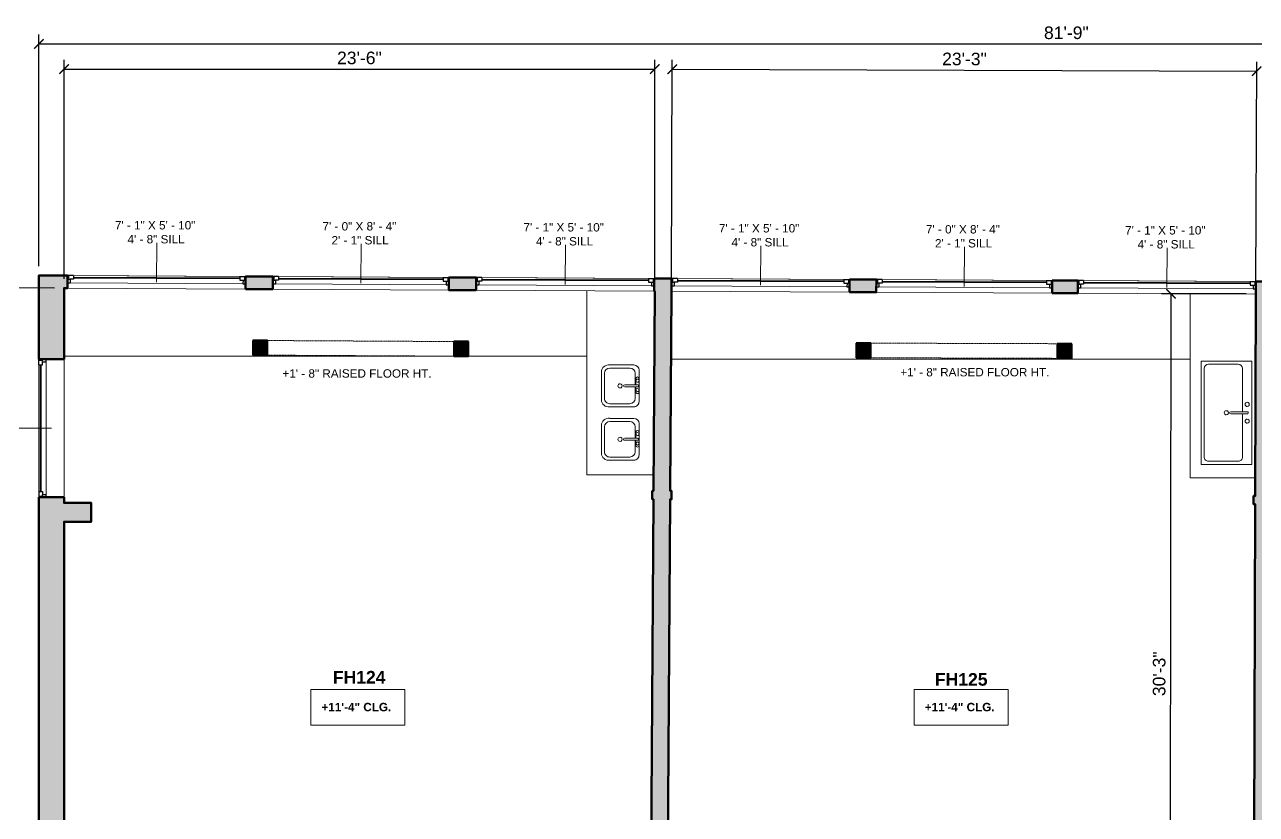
# Model space of a CAD drawing. Header units: inches. Extents: x -2078 to 106214, y -964 to 6385.
# Drawn here: x 83299 to 83887, y 4418 to 4795 of the extents above; entities that cross this region are included whole.
import ezdxf

# ---------------------------------------------------------------- set-up
doc = ezdxf.new("R2010")
doc.units = ezdxf.units.IN
doc.header["$MEASUREMENT"] = 0
doc.linetypes.add('HIDDEN2', pattern=[0.1875, 0.125, -0.0625])
for name, color, linetype, lineweight in [('A-ANNO', 2, 'Continuous', 5), ('A-ANNO-DIMS', 1, 'Continuous', 9), ('A-COLS', 3, 'Continuous', 9), ('A-DETAIL-3', 40, 'Continuous', 15), ('A-FIXT', 150, 'Continuous', 9), ('A-GLAZ', 2, 'Continuous', 30), ('A-HIDDEN', 2, 'HIDDEN2', 18), ('A-WALL', 3, 'Continuous', 40), ('A-WINDOWS', 2, 'Continuous', 18)]:
    doc.layers.add(name, color=color, linetype=linetype, lineweight=lineweight)
doc.layers.add('A-HATCH', color=9, linetype='Continuous')
doc.styles.add('Arial_1', font='arial.ttf', dxfattribs={"height": 0.0625})
doc.styles.add('Arial_B', font='arialbd.ttf', dxfattribs={"height": 4.5})
doc.styles.add('Arial_B_1', font='arialbd.ttf', dxfattribs={"height": 3})
doc.styles.add('JC', font='arial.ttf', dxfattribs={"height": 0.125})
doc.dimstyles.new('JC-DIMS', dxfattribs={"dimtxt": 0.125, "dimasz": 0.09375, "dimexe": 0.09375, "dimexo": 0.09375, "dimgap": 0.046875, "dimtad": 1, "dimdec": 1, "dimzin": 0, "dimdsep": 46, "dimlunit": 4, "dimtxsty": 'JC', "dimblk": 'ARCHTICK', "dimcen": 0.09, "dimclrd": 1, "dimclre": 1, "dimclrt": 256, "dimadec": 0, "dimazin": 0, "dimtfac": 1, "dimtdec": 1, "dimtofl": 0, "dimtmove": 1, "dimatfit": 3, "dimfxl": 1, "dimtolj": 1, "dimtzin": 0, "dimarcsym": 0})

# ---------------------------------------------------------------- blocks, each defined once
blk = doc.blocks.new('JC_COLUMN SQUARE - COLUMN - SQUARE-1493643-2ND FLOOR EXISTING MAIN FLOOR PLAN _FELDMAN HALL_')
at = {"layer": 'A-HATCH'}
blk.add_hatch(color=256, dxfattribs=at).paths.add_polyline_path([(3.5, -3.5), (3.5, 3.5), (-3.5, 3.5), (-3.5, -3.5)])
at = {"layer": 'A-COLS', "lineweight": 40}
for p, q in [((3.5, 3.5), (-3.5, 3.5)), ((-3.5, 3.5), (-3.5, -3.5)), ((3.5, -3.5), (3.5, 3.5)), ((-3.5, -3.5), (3.5, -3.5))]:
    blk.add_line(p, q, dxfattribs=at)
blk = doc.blocks.new('JC_FIXED WINDOW - MUNTIN - FIXED WINDOW-1516155-2ND FLOOR EXISTING MAIN FLOOR PLAN _FELDMAN HALL_')
at = {"layer": 'A-GLAZ'}
for p, q in [((-42.5, 3), (-42.5, -3)), ((-39.75, 3), (-42.5, 3)), ((-42, 3), (-42, 1.25)), ((-42, 1.25), (-41.25, 1.25)), ((-39.75, 1.25), (-41.25, 1.25)), ((-41.25, 1.25), (-41.25, -0.5)), ((-39.75, 3), (-39.75, 1.25)), ((39.75, 3), (42.5, 3)), ((39.75, 3), (39.75, 1.25)), ((39.75, 1.25), (42, 1.25)), ((41.25, 1.25), (41.25, -0.5)), ((42, 3), (42, 1.25)), ((42.5, 3), (42.5, -3)), ((-42.5, -0.5), (-41.25, -0.5)), ((41.25, -0.5), (42.5, -0.5))]:
    blk.add_line(p, q, dxfattribs=at)
at = {"layer": 'A-GLAZ', "lineweight": 9}
for p, q in [((39.75, 3), (-39.75, 3)), ((41.25, -0.5), (-41.25, -0.5))]:
    blk.add_line(p, q, dxfattribs=at)
at = {"layer": 'A-GLAZ', "lineweight": 40}
blk.add_line((-39.75, 2.125), (39.75, 2.125), dxfattribs=at)
at = {"layer": 'A-WINDOWS'}
for p, q in [((42.5, 3), (-42.5, 3)), ((-42.5, -3), (42.5, -3))]:
    blk.add_line(p, q, dxfattribs=at)
blk = doc.blocks.new('JC_FIXED WINDOW - MUNTIN - FIXED WINDOW-1516358-2ND FLOOR EXISTING MAIN FLOOR PLAN _FELDMAN HALL_')
at = {"layer": 'A-GLAZ'}
for p, q in [((-42, 3), (-42, -3)), ((-39.25, 3), (-42, 3)), ((-41.5, 3), (-41.5, 1.25)), ((-41.5, 1.25), (-40.75, 1.25)), ((-39.25, 1.25), (-40.75, 1.25)), ((-40.75, 1.25), (-40.75, -0.5)), ((-39.25, 3), (-39.25, 1.25)), ((39.25, 3), (42, 3)), ((39.25, 3), (39.25, 1.25)), ((39.25, 1.25), (41.5, 1.25)), ((40.75, 1.25), (40.75, -0.5)), ((41.5, 3), (41.5, 1.25)), ((42, 3), (42, -3)), ((-42, -0.5), (-40.75, -0.5)), ((40.75, -0.5), (42, -0.5))]:
    blk.add_line(p, q, dxfattribs=at)
at = {"layer": 'A-GLAZ', "lineweight": 9}
for p, q in [((39.25, 3), (-39.25, 3)), ((40.75, -0.5), (-40.75, -0.5))]:
    blk.add_line(p, q, dxfattribs=at)
at = {"layer": 'A-GLAZ', "lineweight": 40}
blk.add_line((-39.25, 2.125), (39.25, 2.125), dxfattribs=at)
at = {"layer": 'A-WINDOWS'}
for p, q in [((42, 3), (-42, 3)), ((-42, -3), (42, -3))]:
    blk.add_line(p, q, dxfattribs=at)
blk = doc.blocks.new('JC_FIXED WINDOW - MUNTIN - FIXED WINDOW-1516590-2ND FLOOR EXISTING MAIN FLOOR PLAN _FELDMAN HALL_')
at = {"layer": 'A-GLAZ'}
for p, q in [((-33, 6), (-33, -6)), ((-30.25, 6), (-33, 6)), ((-32.5, 6), (-32.5, 4.25)), ((-30.25, 6), (-30.25, 4.25)), ((30.25, 6), (33, 6)), ((30.25, 6), (30.25, 4.25)), ((32.5, 6), (32.5, 4.25)), ((33, 6), (33, -6)), ((-33, 2.5), (-31.75, 2.5)), ((-32.5, 4.25), (-31.75, 4.25)), ((-30.25, 4.25), (-31.75, 4.25)), ((-31.75, 4.25), (-31.75, 2.5)), ((30.25, 4.25), (32.5, 4.25)), ((31.75, 4.25), (31.75, 2.5)), ((31.75, 2.5), (33, 2.5))]:
    blk.add_line(p, q, dxfattribs=at)
at = {"layer": 'A-GLAZ', "lineweight": 9}
for p, q in [((30.25, 6), (-30.25, 6)), ((31.75, 2.5), (-31.75, 2.5))]:
    blk.add_line(p, q, dxfattribs=at)
at = {"layer": 'A-GLAZ', "lineweight": 40}
blk.add_line((-30.25, 5.12), (30.25, 5.12), dxfattribs=at)
at = {"layer": 'A-WINDOWS'}
for p, q in [((33, 6), (-33, 6)), ((-33, -6), (33, -6))]:
    blk.add_line(p, q, dxfattribs=at)
blk = doc.blocks.new('JC_VANITY SINK - VANITY SINK-1366814-2ND FLOOR EXISTING MAIN FLOOR PLAN _FELDMAN HALL_')
at = {"layer": 'A-FIXT'}
for p, q in [((8.12, 7.09), (-6.88, 7.09)), ((3.62, 7.09), (-2.88, 7.09)), ((0.12, 6.33), (0.12, 0.22)), ((1.12, 6.33), (1.12, 0.22)), ((-9.38, 4.59), (-9.38, -6.91)), ((-7.88, 2.72), (-7.88, -6.91)), ((0.12, 5.22), (-5.38, 5.22)), ((-2.88, 5.59), (0.12, 5.59)), ((1.12, 5.59), (3.62, 5.59)), ((6.62, 5.22), (1.12, 5.22)), ((9.12, -6.91), (9.12, 2.72)), ((10.62, -6.91), (10.62, 4.59)), ((-6.06, -10.91), (7.3, -10.91)), ((-5.38, -9.41), (6.62, -9.41))]:
    blk.add_line(p, q, dxfattribs=at)
for centre, radius, start, end in [((-6.88, 4.59), 2.5, 90, 180), ((-2.88, 6.34), 0.75, 90, 270), ((-1.88, 6.34), 0.75, 360, 180), ((-1.88, 6.34), 0.75, 180, 0), ((0.62, 6.33), 0.5, 360, 180), ((2.62, 6.34), 0.75, 360, 180), ((2.62, 6.34), 0.75, 180, 360), ((3.62, 6.34), 0.75, 270, 90), ((8.12, 4.59), 2.5, 360, 90), ((-5.38, 2.72), 2.5, 90, 180), ((0.62, 0.22), 0.5, 180, 0), ((6.62, 2.72), 2.5, 0, 90), ((0.62, -2), 1, 360, 180), ((0.62, -2), 1, 180, 0), ((-5.91, -7.4), 3.51, 171.85025, 267.54983), ((-5.38, -6.91), 2.5, 180, 270), ((6.62, -6.91), 2.5, 270, 0), ((7.15, -7.4), 3.51, 272.45017, 8.14975)]:
    blk.add_arc(centre, radius, start, end, dxfattribs=at)
blk = doc.blocks.new('JC_KITCHEN SINK - SINK-1550197-2ND FLOOR EXISTING MAIN FLOOR PLAN _FELDMAN HALL_')
at = {"layer": 'A-FIXT'}
for p, q in [((25.26, 12.22), (-24.03, 12.22)), ((-24.03, 12.22), (-24.03, -12.04)), ((25.26, -12.04), (25.26, 12.22)), ((0.12, 7.72), (-20.53, 7.72)), ((0.12, 9.97), (0.12, 2.09)), ((1.12, 9.97), (1.12, 2.09)), ((21.76, 7.72), (1.12, 7.72)), ((-22.53, 5.72), (-22.53, -8.54)), ((23.76, -8.54), (23.76, 5.72)), ((-20.53, -10.54), (21.76, -10.54)), ((-24.03, -12.04), (25.26, -12.04))]:
    blk.add_line(p, q, dxfattribs=at)
for centre, radius, start, end in [((-20.53, 5.72), 2, 90, 180), ((-3.38, 9.97), 1, 360, 180), ((-3.38, 9.97), 1, 180, 0), ((0.62, 9.97), 0.5, 360, 180), ((4.62, 9.97), 1, 360, 180), ((4.62, 9.97), 1, 180, 360), ((21.76, 5.72), 2, 360, 90), ((0.62, 0), 1, 360, 180), ((0.62, 0), 1, 180, 0), ((0.62, 2.09), 0.5, 180, 0), ((-20.53, -8.54), 2, 180, 270), ((21.76, -8.54), 2, 270, 0)]:
    blk.add_arc(centre, radius, start, end, dxfattribs=at)
blk = doc.blocks.new('_ArchTick')
at = {"color": 0, "linetype": 'ByBlock', "const_width": 0.15}
blk.add_lwpolyline([(-0.5, -0.5), (0.5, 0.5)], dxfattribs=at)
blk = doc.blocks.new('*D3026')
at = {"layer": 'A-ANNO-DIMS', "color": 1, "lineweight": -2, "transparency": 16777216}
for p, q in [((83313.41, 4669.29), (83240.15, 4669.65)), ((83242.69, 4278.64), (83244.65, 4669.63)), ((83313.41, 4278.28), (83238.19, 4278.66))]:
    blk.add_line(p, q, dxfattribs=at)
at = {"layer": 'Defpoints', "color": 0, "transparency": 16777216}
for p in [(83244.65, 4669.63), (83317.91, 4669.26), (83317.91, 4278.26)]:
    blk.add_point(p, dxfattribs=at)
at = {"layer": 'A-ANNO-DIMS', "color": 1, "lineweight": -2, "transparency": 16777216, "xscale": 4.5, "yscale": 4.5, "zscale": 4.5}
for p, rotation in [((83244.65, 4669.63), 89.71228647023338), ((83242.69, 4278.64), 269.7122864702334)]:
    blk.add_blockref('_ArchTick', p, dxfattribs=dict(at, rotation=rotation))
at = {"layer": 'A-ANNO-DIMS', "color": 2, "transparency": 16777216, "insert": (83238.35, 4474.16), "char_height": 6, "width": 0.4874, "attachment_point": 5, "rotation": 89.71229, "style": 'JC'}
blk.add_mtext('\\A1;32\'-7"', dxfattribs=at)
blk = doc.blocks.new('*D3028')
at = {"layer": 'A-ANNO-DIMS', "color": 1, "lineweight": -2, "transparency": 16777216}
for p, q in [((83317.91, 4673.76), (83317.91, 4778.37)), ((83599.91, 4672.35), (83599.91, 4778.37)), ((83317.91, 4773.87), (83599.91, 4773.87))]:
    blk.add_line(p, q, dxfattribs=at)
at = {"layer": 'Defpoints', "color": 0, "transparency": 16777216}
for p in [(83599.91, 4773.87), (83317.91, 4669.26), (83599.91, 4667.85)]:
    blk.add_point(p, dxfattribs=at)
at = {"layer": 'A-ANNO-DIMS', "color": 1, "lineweight": -2, "transparency": 16777216, "xscale": 4.5, "yscale": 4.5, "zscale": 4.5, "rotation": 180}
blk.add_blockref('_ArchTick', (83317.91, 4773.87), dxfattribs=at)
at = {"layer": 'A-ANNO-DIMS', "color": 1, "lineweight": -2, "transparency": 16777216, "xscale": 4.5, "yscale": 4.5, "zscale": 4.5}
blk.add_blockref('_ArchTick', (83599.91, 4773.87), dxfattribs=at)
at = {"layer": 'A-ANNO-DIMS', "color": 2, "transparency": 16777216, "insert": (83458.91, 4779.18), "char_height": 6, "width": 0.4874, "attachment_point": 5, "style": 'JC'}
blk.add_mtext('\\A1;23\'-6"', dxfattribs=at)
blk = doc.blocks.new('*D3030')
at = {"layer": 'A-ANNO-DIMS', "color": 1, "lineweight": -2, "transparency": 16777216}
for p, q in [((83607.92, 4672.31), (83608.28, 4778.32)), ((83886.92, 4670.91), (83887.28, 4777.39)), ((83608.26, 4773.82), (83887.26, 4772.89))]:
    blk.add_line(p, q, dxfattribs=at)
at = {"layer": 'Defpoints', "color": 0, "transparency": 16777216}
for p in [(83887.26, 4772.89), (83607.91, 4667.81), (83886.91, 4666.41)]:
    blk.add_point(p, dxfattribs=at)
at = {"layer": 'A-ANNO-DIMS', "color": 1, "lineweight": -2, "transparency": 16777216, "xscale": 4.5, "yscale": 4.5, "zscale": 4.5}
for p, rotation in [((83608.26, 4773.82), 179.8075223791891), ((83887.26, 4772.89), 359.8075223791892)]:
    blk.add_blockref('_ArchTick', p, dxfattribs=dict(at, rotation=rotation))
at = {"layer": 'A-ANNO-DIMS', "color": 2, "transparency": 16777216, "insert": (83747.78, 4778.67), "char_height": 6, "width": 0.4874, "attachment_point": 5, "rotation": 359.80752, "style": 'JC'}
blk.add_mtext('\\A1;23\'-3"', dxfattribs=at)
blk = doc.blocks.new('*D3066')
at = {"layer": 'A-ANNO-DIMS', "color": 1, "lineweight": -2, "transparency": 16777216}
for p, q in [((83882.33, 4666.48), (83841.86, 4666.54)), ((83846.36, 4666.54), (83845.77, 4303.54)), ((83845.52, 4303.54), (83841.27, 4303.54))]:
    blk.add_line(p, q, dxfattribs=at)
at = {"layer": 'Defpoints', "color": 0, "transparency": 16777216}
for p in [(83886.83, 4666.47), (83845.77, 4303.54), (83850.02, 4303.53)]:
    blk.add_point(p, dxfattribs=at)
at = {"layer": 'A-ANNO-DIMS', "color": 1, "lineweight": -2, "transparency": 16777216, "xscale": 4.5, "yscale": 4.5, "zscale": 4.5}
for p, rotation in [((83846.36, 4666.54), 89.90707927102393), ((83845.77, 4303.54), 269.9070792710239)]:
    blk.add_blockref('_ArchTick', p, dxfattribs=dict(at, rotation=rotation))
at = {"layer": 'A-ANNO-DIMS', "color": 2, "transparency": 16777216, "insert": (83840.75, 4485.04), "char_height": 6, "width": 0.4874, "attachment_point": 5, "rotation": 89.90708, "style": 'JC'}
blk.add_mtext('\\A1;30\'-3"', dxfattribs=at)
blk = doc.blocks.new('*D3016')
at = {"layer": 'A-ANNO-DIMS', "color": 1, "lineweight": -2, "transparency": 16777216}
for p, q in [((83305.91, 4679.82), (83305.91, 4790.37)), ((84286.91, 4646.81), (84286.91, 4790.37)), ((83305.91, 4785.87), (84286.91, 4785.87))]:
    blk.add_line(p, q, dxfattribs=at)
at = {"layer": 'Defpoints', "color": 0, "transparency": 16777216}
for p in [(84286.91, 4785.87), (83305.91, 4675.32), (84286.91, 4642.31)]:
    blk.add_point(p, dxfattribs=at)
at = {"layer": 'A-ANNO-DIMS', "color": 1, "lineweight": -2, "transparency": 16777216, "xscale": 4.5, "yscale": 4.5, "zscale": 4.5, "rotation": 180}
blk.add_blockref('_ArchTick', (83305.91, 4785.87), dxfattribs=at)
at = {"layer": 'A-ANNO-DIMS', "color": 1, "lineweight": -2, "transparency": 16777216, "xscale": 4.5, "yscale": 4.5, "zscale": 4.5}
blk.add_blockref('_ArchTick', (84286.91, 4785.87), dxfattribs=at)
at = {"layer": 'A-ANNO-DIMS', "color": 2, "transparency": 16777216, "insert": (83796.41, 4791.18), "char_height": 6, "width": 0.4874, "attachment_point": 5, "style": 'JC'}
blk.add_mtext('\\A1;81\'-9"', dxfattribs=at)

msp = doc.modelspace()

# ---------------------------------------------------------------- hatches: boundary and pattern name
at = {"layer": 'A-HATCH'}
h = msp.add_hatch(color=256, dxfattribs=at)
h.dxf.hatch_style = 1
h.paths.add_polyline_path([(83317.909, 4669.263), (83319.578, 4669.254), (83319.608, 4675.254), (83305.909, 4675.323), (83305.909, 4635.373), (83317.909, 4635.373)])
h.paths.add_polyline_path([(83417.609, 4674.762), (83404.607, 4674.827), (83404.607, 4668.827), (83417.579, 4668.762)])
h.paths.add_polyline_path([(83514.638, 4674.275), (83501.608, 4674.34), (83501.578, 4668.34), (83514.608, 4668.275)])
h.paths.add_polyline_path([(83317.909, 4557.623), (83330.909, 4557.623), (83330.909, 4566.623), (83317.909, 4566.623), (83317.909, 4569.373), (83305.909, 4569.373), (83305.909, 4304.873), (83250.385, 4304.873), (83256.184, 4268.258), (83323.909, 4268.258), (83323.909, 4278.258), (83317.909, 4278.258)])
h.paths.add_polyline_path([(83420.909, 4294.225), (83423.985, 4294.22), (83424.001, 4304.22), (83406.909, 4304.248), (83406.909, 4278.258), (83395.909, 4278.258), (83395.909, 4268.258), (83420.909, 4268.258)])
h.paths.add_polyline_path([(83555.94, 4304.006), (83496.001, 4304.103), (83495.985, 4294.103), (83498.124, 4294.1), (83496.987, 4160.088), (83709.044, 4160.088), (83709.044, 4293.758), (83711.263, 4293.754), (83711.279, 4303.754), (83647.84, 4303.857), (83647.824, 4293.857), (83653.23, 4293.848), (83653.23, 4267.848), (83701.044, 4267.848), (83701.044, 4195.654, 0.1778191), (83698.456, 4196.605, 0.4142136), (83694.456, 4192.605, 0.6391061), (83701.044, 4189.556), (83701.044, 4166.088), (83504.038, 4166.088), (83504.234, 4189.22, 0.5421151), (83509.852, 4192.879, 0.4142136), (83505.852, 4196.879, 0.1001611), (83504.297, 4196.564), (83505.124, 4294.088), (83541.575, 4294.029), (83541.575, 4268.028), (83549.575, 4268.028), (83549.575, 4294.016), (83555.924, 4294.006)])
h.paths.add_polyline_path([(83607.265, 4568.379), (83607.96, 4568.379), (83607.96, 4572.379), (83607.291, 4572.379), (83607.908, 4667.806), (83607.927, 4667.806), (83607.957, 4673.806), (83599.637, 4673.848), (83599.607, 4667.848), (83599.908, 4667.846), (83599.291, 4572.379), (83598.726, 4572.379), (83598.726, 4568.379), (83599.265, 4568.379), (83597.555, 4303.939), (83591.94, 4303.948), (83591.924, 4293.948), (83597.49, 4293.939), (83597.325, 4268.385), (83605.324, 4268.334), (83605.49, 4293.926), (83611.824, 4293.915), (83611.84, 4303.915), (83605.555, 4303.926)])
h.paths.add_polyline_path([(83901.183, 4303.446), (83894.686, 4303.457), (83895.568, 4566.01), (83896.331, 4566.01), (83896.331, 4570.01), (83895.581, 4570.01), (83895.905, 4666.36), (83896.711, 4666.356), (83896.741, 4672.356), (83886.862, 4672.406), (83886.832, 4666.406), (83886.905, 4666.405), (83886.581, 4570.01), (83885.831, 4570.01), (83885.831, 4566.01), (83886.568, 4566.01), (83885.686, 4303.471), (83783.279, 4303.637), (83783.262, 4293.637), (83784.044, 4293.636), (83831.936, 4160.152), (84075.781, 4160.152), (84075.781, 4185.152), (84087.781, 4185.152), (84087.781, 4290.652), (84089.781, 4290.652), (84089.781, 4296.652), (84081.781, 4296.652), (84081.781, 4303.153), (83937.182, 4303.388), (83937.166, 4293.388), (83943.218, 4293.378), (83943.218, 4267.378), (84015.218, 4267.378), (84015.218, 4293.261), (84081.781, 4293.153), (84081.781, 4199.152), (84069.781, 4199.152), (84069.781, 4166.152), (83837.22, 4166.152), (83791.485, 4293.624), (83839.565, 4293.546), (83839.565, 4267.547), (83894.565, 4267.547), (83894.652, 4293.457), (83901.166, 4293.446)])
h.paths.add_polyline_path([(83705.709, 4673.315), (83692.926, 4673.379), (83692.926, 4667.379), (83705.679, 4667.315)])
h.paths.add_polyline_path([(83801.863, 4672.832), (83789.678, 4672.894), (83789.678, 4666.894), (83801.833, 4666.832)])
h.paths.add_polyline_path([(83994.77, 4671.864), (83981.74, 4671.929), (83981.71, 4665.929), (83994.74, 4665.864)], flags=17)
h.paths.add_polyline_path([(84091.772, 4671.377), (84078.769, 4671.442), (84078.739, 4665.442), (84091.741, 4665.377)])
h.paths.add_polyline_path([(84185.95, 4670.904), (84176.77, 4670.95), (84176.74, 4664.95), (84177.872, 4664.944), (84176.541, 4563.531), (84159.511, 4563.531), (84159.511, 4553.531), (84176.511, 4553.531), (84176.318, 4485.83), (84184.319, 4485.83), (84184.5, 4549.727), (84203.469, 4547.939), (84203.938, 4552.917), (84184.514, 4554.748), (84185.47, 4634.279, -0.0323708), (84283.309, 4626.723), (84270.217, 4546.669), (84239.779, 4549.538), (84239.31, 4544.56), (84279.387, 4540.783), (84284.836, 4574.567), (84286.934, 4583.319), (84278.747, 4585.209), (84287.696, 4642.256, 0.0006455), (84285.717, 4642.542, 0.0324148), (84185.68, 4650.278)])
h.paths.add_polyline_path([(84378.435, 4561.126), (84376.401, 4561.878), (84374.288, 4553.064), (84375.313, 4552.685)])
h.paths.add_polyline_path([(84468.874, 4527.226, 0.0021201), (84464.686, 4529.111), (84461.556, 4520.653, -0.0014875), (84464.447, 4519.352)])
h.paths.add_polyline_path([(84553.026, 4479.187), (84549.925, 4481.548, 0.0004797), (84549.066, 4482.134), (84544.638, 4474.26), (84544.658, 4474.247), (84547.574, 4472.026)])
h.paths.add_polyline_path([(84631.374, 4418.784), (84628.511, 4421.707), (84626.221, 4423.451), (84620.769, 4416.29), (84625.302, 4412.838)])
h.paths.add_polyline_path([(84695.742, 4353.051), (84690.026, 4347.454), (84698.1, 4339.209), (84477.468, 4156.587), (84481.855, 4151.286), (84488.296, 4156.564), (84488.979, 4155.73), (84682.518, 4315.927), (84803.349, 4169.947), (84811.052, 4176.323), (84690.222, 4322.303), (84709.901, 4338.592)])
h.paths.add_polyline_path([(84866.793, 4093.298), (84874.534, 4099.629), (84868.439, 4106.992), (84860.736, 4100.616), (84861.692, 4099.46), (84801.22, 4049.406), (84806.321, 4043.244)])
h.paths.add_polyline_path([(84775.508, 4017.738), (84770.407, 4023.901), (84740.171, 3998.874), (84745.272, 3992.711)], flags=17)
h.paths.add_polyline_path([(84928.732, 4034.15), (84921.029, 4027.774), (84928.521, 4018.722), (84936.224, 4025.099)])
h.paths.add_polyline_path([(84990.423, 3959.62), (84982.719, 3953.243), (84990.28, 3944.11), (84997.983, 3950.486)])
h.paths.add_polyline_path([(85058.78, 3877.035), (85052.182, 3885.007), (85044.478, 3878.63), (85044.692, 3878.372), (84906.807, 3764.544), (84913.173, 3756.832)])
h.paths.add_polyline_path([(84851.164, 3718.608), (84848.814, 3716.669), (84847.586, 3718.168), (84840.625, 3712.463), (84841.874, 3710.939), (84787.928, 3666.405), (84810.846, 3638.643), (84874.082, 3690.846)])
h.paths.add_polyline_path([(84672.171, 3932.204), (84705.214, 3959.555), (84700.113, 3965.717), (84667.1, 3938.392), (84553.109, 4077.48), (84546.148, 4071.775), (84547.416, 4070.229), (84521.119, 4048.677), (84718.689, 3807.607), (84744.36, 3829.922), (84794.986, 3768.15), (84801.947, 3773.855), (84737.45, 3852.552), (84732.809, 3848.749), (84738.792, 3841.45), (84736.471, 3839.548), (84737.385, 3838.433), (84723.794, 3826.619), (84685.507, 3873.336), (84699.429, 3884.746), (84700.974, 3882.86), (84703.295, 3884.762), (84709.99, 3876.593), (84714.631, 3880.396)])
h.paths.add_polyline_path([(84464.372, 4145.747), (84462.639, 4144.313), (84466.465, 4139.69), (84468.198, 4141.125)])
h.paths.add_polyline_path([(84462.408, 4144.592), (84461.045, 4146.238), (84456.423, 4142.413), (84457.786, 4140.766), (84460.867, 4143.316), (84460.861, 4143.324)])
h.paths.add_polyline_path([(84733.751, 3697.236), (84713.459, 3722.295), (84709.367, 3718.981), (84686.012, 3747.822), (84677.414, 3740.486), (84670.613, 3748.716), (84667.77, 3746.367), (84688.155, 3721.7), (84686.903, 3720.665), (84666.518, 3745.332), (84663.675, 3742.983), (84688.08, 3713.452), (84647.445, 3679.318), (84592.14, 3746.135), (84633.098, 3779.983), (84642.653, 3768.42), (84649.591, 3774.154), (84650.541, 3773.004), (84655.937, 3777.463), (84654.987, 3778.613), (84661.94, 3784.359), (84648.562, 3800.546), (84582.76, 3746.167), (84567.947, 3764.091), (84560.238, 3757.721), (84575.051, 3739.796), (84567.211, 3733.317), (84653.506, 3629.494)])
h.paths.add_polyline_path([(84353.394, 4008.483), (84443.906, 3898.734), (84451.621, 3905.097), (84343.513, 4036.181), (84255.375, 3925.738), (84274.915, 3910.144)])
h.paths.add_polyline_path([(84394.684, 4226.411), (84390.892, 4228.219), (84388.31, 4222.803), (84390.906, 4221.565), (84393.297, 4218.677), (84397.919, 4222.502)])
h.paths.add_polyline_path([(84378.255, 4234.244), (84376.696, 4234.987), (84374.113, 4229.571), (84375.673, 4228.828)])
h.paths.add_polyline_path([(84311.704, 4265.972), (84310.104, 4266.735), (84307.522, 4261.319), (84309.122, 4260.556)])
h.paths.add_polyline_path([(84297.466, 4272.76), (84293.29, 4274.751), (84287.671, 4274.666), (84287.762, 4268.667), (84291.976, 4268.73), (84294.884, 4267.344)])
h.paths.add_polyline_path([(84183.978, 4365.83), (84175.978, 4365.83), (84175.781, 4296.652), (84161.781, 4296.652), (84161.781, 4290.652), (84162.781, 4290.652), (84162.781, 4257.107), (84183.781, 4257.107), (84183.781, 4267.095), (84185.773, 4267.125), (84185.683, 4273.124), (84183.781, 4273.095), (84183.781, 4296.652)])
h.paths.add_polyline_path([(84183.781, 4200.285, 0.1142872), (84173.443, 4202.011, 0.8276878), (84172.821, 4178.285, 0.1757428), (84183.781, 4179.771)])

# ---------------------------------------------------------------- linework, layer by layer
at = {"layer": 'A-ANNO'}
for p, q in [((83362.092, 4672.041), (83362.261, 4690.966)), ((83459.594, 4671.551), (83459.762, 4690.477)), ((83557.123, 4671.061), (83557.291, 4689.987)), ((83650.442, 4670.593), (83650.61, 4689.518)), ((83747.693, 4670.104), (83747.861, 4689.03)), ((83844.347, 4669.619), (83844.515, 4688.545)), ((83311.909, 4602.373), (83291.727, 4602.373))]:
    msp.add_line(p, q, dxfattribs=at)
at = {"layer": 'A-ANNO', "flags": 128}
for points in [[(83435.677, 4477.605), (83480.588, 4477.605), (83480.588, 4460.537), (83435.677, 4460.537)], [(83723.704, 4477.605), (83768.614, 4477.605), (83768.614, 4460.537), (83723.704, 4460.537)]]:
    msp.add_lwpolyline(points, close=True, dxfattribs=at)
at = {"layer": 'A-DETAIL-3', "lineweight": 9}
for p, q in [((83317.909, 4636.765), (83567.435, 4636.765)), ((83607.701, 4635.326), (83855.523, 4635.326))]:
    msp.add_line(p, q, dxfattribs=at)
for points in [[(83567.435, 4668.01), (83567.435, 4580.01), (83599.34, 4580.01)], [(83855.523, 4666.577), (83855.523, 4578.577), (83886.61, 4578.577)]]:
    msp.add_lwpolyline(points, dxfattribs=at)
at = {"layer": 'A-HIDDEN', "lineweight": 30}
msp.add_line((83886.833, 4666.47), (83886.833, 4666.648), dxfattribs=at)
at = {"layer": 'A-HIDDEN'}
for p, q in [((83415.058, 4644.227), (83504.058, 4643.727)), ((83703.058, 4642.977), (83792.058, 4642.71)), ((83415.058, 4637.227), (83504.058, 4636.727)), ((83703.058, 4635.977), (83792.058, 4635.71))]:
    msp.add_line(p, q, dxfattribs=at)
at = {"layer": 'A-WALL', "lineweight": 60}
for points in [[(83319.608, 4675.254), (83305.909, 4675.323), (83305.909, 4635.373), (83317.909, 4635.373), (83317.909, 4669.263), (83319.578, 4669.254)], [(83599.637, 4673.848), (83599.607, 4667.848), (83599.908, 4667.846), (83599.291, 4572.379), (83598.726, 4572.379), (83598.726, 4568.379), (83599.265, 4568.379), (83597.555, 4303.939), (83591.94, 4303.948), (83591.924, 4293.948), (83597.49, 4293.939), (83597.325, 4268.385), (83605.324, 4268.334), (83605.49, 4293.926), (83611.824, 4293.915), (83611.84, 4303.915), (83605.555, 4303.926), (83607.265, 4568.379), (83607.96, 4568.379), (83607.96, 4572.379), (83607.291, 4572.379), (83607.908, 4667.806), (83607.927, 4667.806), (83607.957, 4673.806)], [(83323.909, 4278.258), (83317.909, 4278.258), (83317.909, 4557.623), (83330.909, 4557.623), (83330.909, 4566.623), (83317.909, 4566.623), (83317.909, 4569.373), (83305.909, 4569.373), (83305.909, 4304.873), (83250.385, 4304.873), (83256.184, 4268.258), (83323.909, 4268.258)]]:
    msp.add_lwpolyline(points, close=True, dxfattribs=at)
for points in [[(83404.577, 4668.827), (83417.579, 4668.762), (83417.609, 4674.762), (83404.607, 4674.827), (83404.607, 4668.827)], [(83514.638, 4668.275), (83514.638, 4674.275), (83501.608, 4674.34), (83501.578, 4668.34), (83514.608, 4668.275)], [(83692.926, 4673.379), (83692.926, 4667.379), (83705.679, 4667.315), (83705.709, 4673.315), (83692.956, 4673.379)], [(83896.741, 4672.356), (83886.862, 4672.406), (83886.832, 4666.406), (83886.905, 4666.405), (83886.581, 4570.01), (83885.831, 4570.01), (83885.831, 4566.01), (83886.568, 4566.01), (83885.686, 4303.471), (83783.279, 4303.637), (83783.262, 4293.637), (83784.044, 4293.636), (83831.936, 4160.152), (84075.781, 4160.152)], [(83789.678, 4672.894), (83789.678, 4666.894), (83801.833, 4666.832), (83801.863, 4672.832), (83789.708, 4672.893)]]:
    msp.add_lwpolyline(points, dxfattribs=at)

# ---------------------------------------------------------------- block references
at = {"layer": 'A-COLS'}
for p in [(83411.558, 4640.727), (83507.558, 4640.227), (83699.558, 4639.477), (83795.558, 4639.21)]:
    msp.add_blockref('JC_COLUMN SQUARE - COLUMN - SQUARE-1493643-2ND FLOOR EXISTING MAIN FLOOR PLAN _FELDMAN HALL_', p, dxfattribs=at)
at = {"layer": 'A-FIXT', "rotation": 269.9999999999997}
for name, p in [('JC_KITCHEN SINK - SINK-1550197-2ND FLOOR EXISTING MAIN FLOOR PLAN _FELDMAN HALL_', (83872.786, 4610.325)), ('JC_VANITY SINK - VANITY SINK-1366814-2ND FLOOR EXISTING MAIN FLOOR PLAN _FELDMAN HALL_', (83585.343, 4623.177)), ('JC_VANITY SINK - VANITY SINK-1366814-2ND FLOOR EXISTING MAIN FLOOR PLAN _FELDMAN HALL_', (83585.343, 4597.677))]:
    msp.add_blockref(name, p, dxfattribs=at)
at = {"layer": 'A-WINDOWS'}
for name, p, rotation in [('JC_FIXED WINDOW - MUNTIN - FIXED WINDOW-1516155-2ND FLOOR EXISTING MAIN FLOOR PLAN _FELDMAN HALL_', (83362.092, 4672.041), 359.7122864709406), ('JC_FIXED WINDOW - MUNTIN - FIXED WINDOW-1516358-2ND FLOOR EXISTING MAIN FLOOR PLAN _FELDMAN HALL_', (83459.594, 4671.551), 359.7122864709406), ('JC_FIXED WINDOW - MUNTIN - FIXED WINDOW-1516155-2ND FLOOR EXISTING MAIN FLOOR PLAN _FELDMAN HALL_', (83557.123, 4671.061), 359.7122864709406), ('JC_FIXED WINDOW - MUNTIN - FIXED WINDOW-1516155-2ND FLOOR EXISTING MAIN FLOOR PLAN _FELDMAN HALL_', (83650.442, 4670.593), 359.7122864709406), ('JC_FIXED WINDOW - MUNTIN - FIXED WINDOW-1516358-2ND FLOOR EXISTING MAIN FLOOR PLAN _FELDMAN HALL_', (83747.693, 4670.104), 359.7122864709406), ('JC_FIXED WINDOW - MUNTIN - FIXED WINDOW-1516155-2ND FLOOR EXISTING MAIN FLOOR PLAN _FELDMAN HALL_', (83844.347, 4669.619), 359.7122864709406), ('JC_FIXED WINDOW - MUNTIN - FIXED WINDOW-1516590-2ND FLOOR EXISTING MAIN FLOOR PLAN _FELDMAN HALL_', (83311.909, 4602.373), 89.99999999999993)]:
    msp.add_blockref(name, p, dxfattribs=dict(at, rotation=rotation))

# ---------------------------------------------------------------- texts
at = {"layer": 'A-ANNO', "attachment_point": 1}
for s, insert, char_height, width, style in [('7\' - 1" X 5\' - 10"', (83342.195, 4701.283), 4, 48.48, 'Arial_1'), ('7\' - 0" X 8\' - 4"', (83441.271, 4700.794), 4, 44.642, 'Arial_1'), ('7\' - 1" X 5\' - 10"', (83537.225, 4700.304), 4, 48.48, 'Arial_1'), ('7\' - 1" X 5\' - 10"', (83630.544, 4699.836), 4, 48.48, 'Arial_1'), ('7\' - 0" X 8\' - 4"', (83729.37, 4699.347), 4, 44.642, 'Arial_1'), ('7\' - 1" X 5\' - 10"', (83824.449, 4698.862), 4, 48.48, 'Arial_1'), ('4\' - 8" SILL', (83348.195, 4694.617), 4, 34.138, 'Arial_1'), ('2\' - 1" SILL', (83445.604, 4694.127), 4, 34.138, 'Arial_1'), ('4\' - 8" SILL', (83543.225, 4693.637), 4, 34.138, 'Arial_1'), ('4\' - 8" SILL', (83636.544, 4693.169), 4, 34.138, 'Arial_1'), ('2\' - 1" SILL', (83733.703, 4692.68), 4, 34.138, 'Arial_1'), ('4\' - 8" SILL', (83830.449, 4692.195), 4, 34.138, 'Arial_1'), ('+1\' - 8" RAISED FLOOR HT.', (83422.185, 4630.493), 4, 85.244, 'Arial_1'), ('+1\' - 8" RAISED FLOOR HT.', (83717.146, 4631.091), 4, 85.244, 'Arial_1'), ('FH124', (83446.226, 4486.399), 6, 107.464, 'Arial_B'), ('FH125', (83733.647, 4485.356), 6, 75.346, 'Arial_B'), ('+11\'-4" CLG.', (83440.797, 4471.152), 4, 41.814, 'Arial_B_1'), ('+11\'-4" CLG.', (83728.824, 4471.152), 4, 41.814, 'Arial_B_1')]:
    msp.add_mtext(s, dxfattribs=dict(at, insert=insert, char_height=char_height, width=width, style=style))

# ---------------------------------------------------------------- dimensions: what is measured, and where the dimension line sits
at = {"layer": 'A-ANNO-DIMS'}
for base, p1, p2, picture, middle in [((84286.909, 4785.866), (83305.909, 4675.323), (84286.909, 4642.309), '*D3016', (83796.409, 4791.179)), ((83599.908, 4773.866), (83317.909, 4669.263), (83599.908, 4667.846), '*D3028', (83458.909, 4779.181))]:
    dim = msp.add_linear_dim(base=base, p1=p1, p2=p2, dimstyle='JC-DIMS', override={"dimclrt": 2}, dxfattribs=at)
    dim.commit()
    dim.dimension.update_dxf_attribs({"geometry": picture, "text_midpoint": middle})
for base, p1, p2, angle, picture, middle in [((83887.263, 4772.885), (83607.908, 4667.806), (83886.905, 4666.405), 359.807522, '*D3030', (83747.781, 4778.67)), ((83244.649, 4669.63), (83317.909, 4278.258), (83317.909, 4669.263), 89.712286, '*D3026', (83238.352, 4474.16)), ((83845.774, 4303.536), (83886.833, 4666.47), (83850.017, 4303.529), 89.907079, '*D3066', (83840.753, 4485.044))]:
    dim = msp.add_linear_dim(base=base, p1=p1, p2=p2, angle=angle, dimstyle='JC-DIMS', override={"dimclrt": 2}, dxfattribs=at)
    dim.commit()
    dim.dimension.update_dxf_attribs({"geometry": picture, "text_midpoint": middle})

doc.saveas('drawing.dxf')
